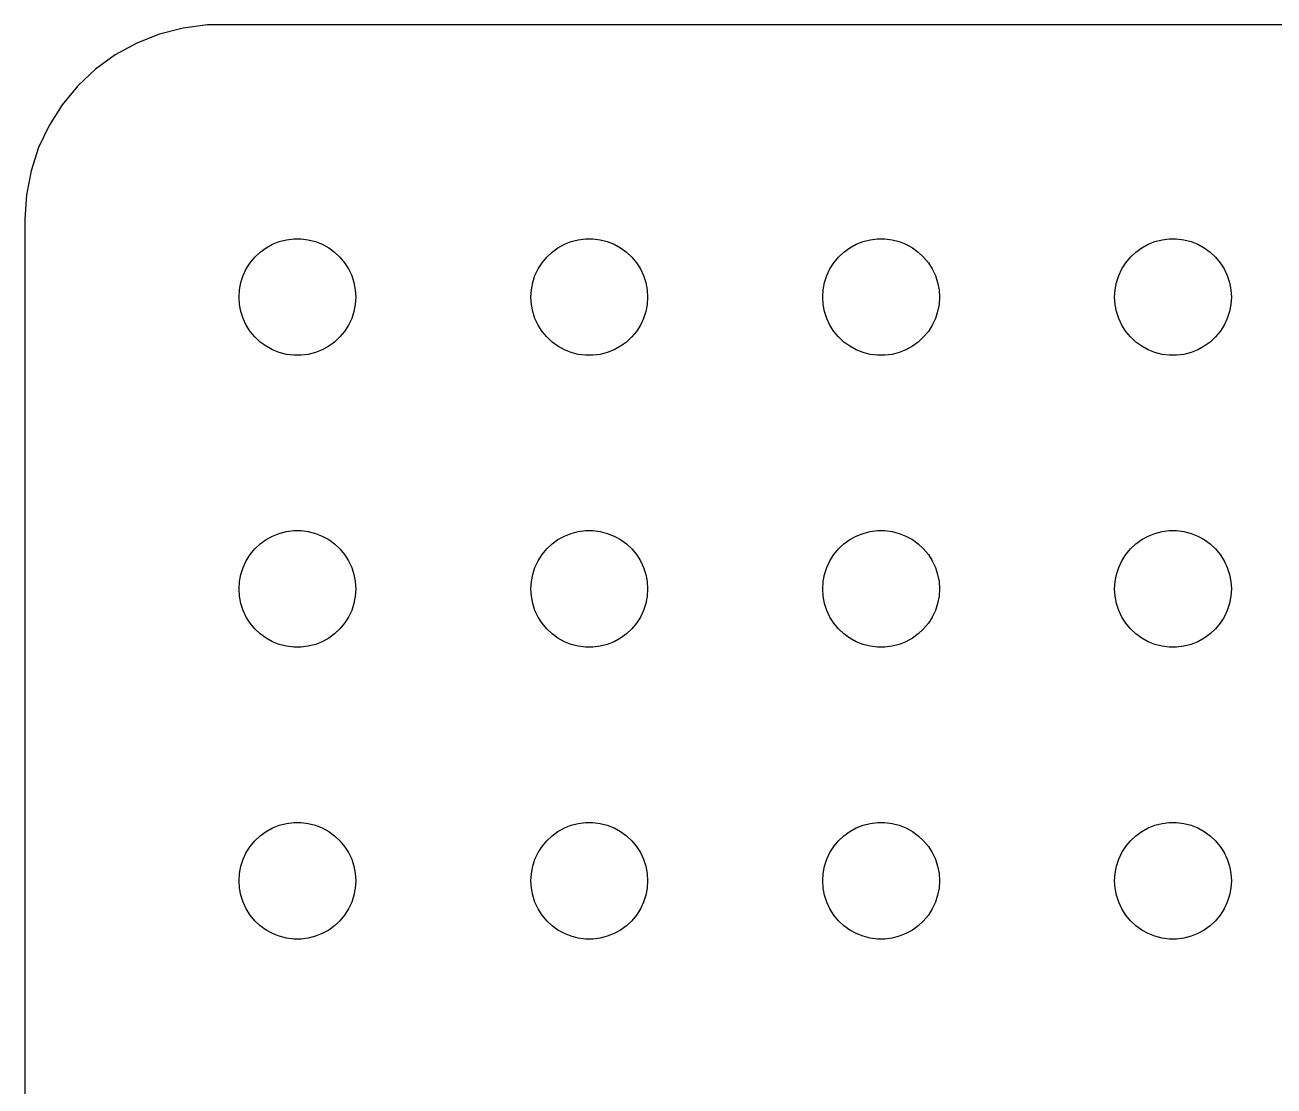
# Model space of a CAD drawing. Header units: metres. Extents: x -134 to 134, y 518 to 1078.
# Drawn here: x -134.5 to -102.4, y 708.73 to 735.99 of the extents above; entities that cross this region are included whole.
import ezdxf

# ---------------------------------------------------------------- set-up
doc = ezdxf.new("R2010")
doc.units = ezdxf.units.M

msp = doc.modelspace()

# ---------------------------------------------------------------- linework, layer by layer
for p, q in [((-129.814, 735.99), (-130.437, 735.911)), ((129.814, 735.99), (-129.814, 735.99)), ((-131.045, 735.755), (-131.629, 735.524)), ((-130.437, 735.911), (-131.045, 735.755)), ((-131.629, 735.524), (-132.179, 735.222)), ((-132.179, 735.222), (-132.687, 734.853)), ((-132.687, 734.853), (-133.145, 734.423)), ((-133.145, 734.423), (-133.545, 733.939)), ((-133.545, 733.939), (-133.882, 733.409)), ((-133.882, 733.409), (-134.149, 732.841)), ((-134.149, 732.841), (-134.343, 732.243)), ((-134.343, 732.243), (-134.461, 731.627)), ((-134.461, 731.627), (-134.5, 731)), ((-134.5, 731), (-134.5, 637)), ((-128.456, 730.156), (-128.304, 730.266)), ((-128.304, 730.266), (-128.139, 730.357)), ((-128.139, 730.357), (-127.964, 730.427)), ((-127.964, 730.427), (-127.781, 730.473)), ((-127.781, 730.473), (-127.594, 730.497)), ((-127.594, 730.497), (-127.406, 730.497)), ((-127.406, 730.497), (-127.219, 730.473)), ((-127.219, 730.473), (-127.036, 730.427)), ((-127.036, 730.427), (-126.861, 730.357)), ((-126.861, 730.357), (-126.696, 730.266)), ((-126.696, 730.266), (-126.544, 730.156)), ((-120.956, 730.156), (-120.804, 730.266)), ((-120.804, 730.266), (-120.639, 730.357)), ((-120.639, 730.357), (-120.464, 730.427)), ((-120.464, 730.427), (-120.281, 730.473)), ((-120.281, 730.473), (-120.094, 730.497)), ((-120.094, 730.497), (-119.906, 730.497)), ((-119.906, 730.497), (-119.719, 730.473)), ((-119.719, 730.473), (-119.536, 730.427)), ((-119.536, 730.427), (-119.361, 730.357)), ((-119.361, 730.357), (-119.196, 730.266)), ((-119.196, 730.266), (-119.044, 730.156)), ((-113.456, 730.156), (-113.304, 730.266)), ((-113.304, 730.266), (-113.139, 730.357)), ((-113.139, 730.357), (-112.964, 730.427)), ((-112.964, 730.427), (-112.781, 730.473)), ((-112.781, 730.473), (-112.594, 730.497)), ((-112.594, 730.497), (-112.406, 730.497)), ((-112.406, 730.497), (-112.219, 730.473)), ((-112.219, 730.473), (-112.036, 730.427)), ((-112.036, 730.427), (-111.861, 730.357)), ((-111.861, 730.357), (-111.696, 730.266)), ((-111.696, 730.266), (-111.544, 730.156)), ((-105.956, 730.156), (-105.804, 730.266)), ((-105.804, 730.266), (-105.639, 730.357)), ((-105.639, 730.357), (-105.464, 730.427)), ((-105.464, 730.427), (-105.281, 730.473)), ((-105.281, 730.473), (-105.094, 730.497)), ((-105.094, 730.497), (-104.906, 730.497)), ((-104.906, 730.497), (-104.719, 730.473)), ((-104.719, 730.473), (-104.536, 730.427)), ((-104.536, 730.427), (-104.361, 730.357)), ((-104.361, 730.357), (-104.196, 730.266)), ((-104.196, 730.266), (-104.044, 730.156)), ((-128.814, 729.723), (-128.714, 729.882)), ((-128.714, 729.882), (-128.593, 730.027)), ((-128.593, 730.027), (-128.456, 730.156)), ((-126.544, 730.156), (-126.407, 730.027)), ((-126.407, 730.027), (-126.286, 729.882)), ((-126.286, 729.882), (-126.186, 729.723)), ((-121.314, 729.723), (-121.214, 729.882)), ((-121.214, 729.882), (-121.093, 730.027)), ((-121.093, 730.027), (-120.956, 730.156)), ((-119.044, 730.156), (-118.907, 730.027)), ((-118.907, 730.027), (-118.786, 729.882)), ((-118.786, 729.882), (-118.686, 729.723)), ((-113.814, 729.723), (-113.714, 729.882)), ((-113.714, 729.882), (-113.593, 730.027)), ((-113.593, 730.027), (-113.456, 730.156)), ((-111.544, 730.156), (-111.407, 730.027)), ((-111.407, 730.027), (-111.286, 729.882)), ((-111.286, 729.882), (-111.186, 729.723)), ((-106.314, 729.723), (-106.214, 729.882)), ((-106.214, 729.882), (-106.093, 730.027)), ((-106.093, 730.027), (-105.956, 730.156)), ((-104.044, 730.156), (-103.907, 730.027)), ((-103.907, 730.027), (-103.786, 729.882)), ((-103.786, 729.882), (-103.686, 729.723)), ((-128.953, 729.373), (-128.895, 729.552)), ((-128.895, 729.552), (-128.814, 729.723)), ((-126.186, 729.723), (-126.105, 729.552)), ((-126.105, 729.552), (-126.047, 729.373)), ((-121.453, 729.373), (-121.395, 729.552)), ((-121.395, 729.552), (-121.314, 729.723)), ((-118.686, 729.723), (-118.605, 729.552)), ((-118.605, 729.552), (-118.547, 729.373)), ((-113.953, 729.373), (-113.895, 729.552)), ((-113.895, 729.552), (-113.814, 729.723)), ((-111.186, 729.723), (-111.105, 729.552)), ((-111.105, 729.552), (-111.047, 729.373)), ((-106.453, 729.373), (-106.395, 729.552)), ((-106.395, 729.552), (-106.314, 729.723)), ((-103.686, 729.723), (-103.605, 729.552)), ((-103.605, 729.552), (-103.547, 729.373)), ((-128.988, 729.188), (-128.953, 729.373)), ((-126.047, 729.373), (-126.012, 729.188)), ((-121.488, 729.188), (-121.453, 729.373)), ((-118.547, 729.373), (-118.512, 729.188)), ((-113.988, 729.188), (-113.953, 729.373)), ((-111.047, 729.373), (-111.012, 729.188)), ((-106.488, 729.188), (-106.453, 729.373)), ((-103.547, 729.373), (-103.512, 729.188)), ((-129, 729), (-128.988, 729.188)), ((-128.988, 728.812), (-129, 729)), ((-126.012, 729.188), (-126, 729)), ((-126, 729), (-126.012, 728.812)), ((-121.5, 729), (-121.488, 729.188)), ((-121.488, 728.812), (-121.5, 729)), ((-118.512, 729.188), (-118.5, 729)), ((-118.5, 729), (-118.512, 728.812)), ((-114, 729), (-113.988, 729.188)), ((-113.988, 728.812), (-114, 729)), ((-111.012, 729.188), (-111, 729)), ((-111, 729), (-111.012, 728.812)), ((-106.5, 729), (-106.488, 729.188)), ((-106.488, 728.812), (-106.5, 729)), ((-103.512, 729.188), (-103.5, 729)), ((-103.5, 729), (-103.512, 728.812)), ((-128.953, 728.627), (-128.988, 728.812)), ((-128.895, 728.448), (-128.953, 728.627)), ((-126.047, 728.627), (-126.105, 728.448)), ((-126.012, 728.812), (-126.047, 728.627)), ((-121.453, 728.627), (-121.488, 728.812)), ((-121.395, 728.448), (-121.453, 728.627)), ((-118.547, 728.627), (-118.605, 728.448)), ((-118.512, 728.812), (-118.547, 728.627)), ((-113.953, 728.627), (-113.988, 728.812)), ((-113.895, 728.448), (-113.953, 728.627)), ((-111.047, 728.627), (-111.105, 728.448)), ((-111.012, 728.812), (-111.047, 728.627)), ((-106.453, 728.627), (-106.488, 728.812)), ((-106.395, 728.448), (-106.453, 728.627)), ((-103.547, 728.627), (-103.605, 728.448)), ((-103.512, 728.812), (-103.547, 728.627)), ((-128.814, 728.277), (-128.895, 728.448)), ((-128.714, 728.118), (-128.814, 728.277)), ((-126.186, 728.277), (-126.286, 728.118)), ((-126.105, 728.448), (-126.186, 728.277)), ((-121.314, 728.277), (-121.395, 728.448)), ((-121.214, 728.118), (-121.314, 728.277)), ((-118.686, 728.277), (-118.786, 728.118)), ((-118.605, 728.448), (-118.686, 728.277)), ((-113.814, 728.277), (-113.895, 728.448)), ((-113.714, 728.118), (-113.814, 728.277)), ((-111.186, 728.277), (-111.286, 728.118)), ((-111.105, 728.448), (-111.186, 728.277)), ((-106.314, 728.277), (-106.395, 728.448)), ((-106.214, 728.118), (-106.314, 728.277)), ((-103.686, 728.277), (-103.786, 728.118)), ((-103.605, 728.448), (-103.686, 728.277)), ((-128.593, 727.973), (-128.714, 728.118)), ((-128.456, 727.844), (-128.593, 727.973)), ((-126.407, 727.973), (-126.544, 727.844)), ((-126.286, 728.118), (-126.407, 727.973)), ((-121.093, 727.973), (-121.214, 728.118)), ((-120.956, 727.844), (-121.093, 727.973)), ((-118.907, 727.973), (-119.044, 727.844)), ((-118.786, 728.118), (-118.907, 727.973)), ((-113.593, 727.973), (-113.714, 728.118)), ((-113.456, 727.844), (-113.593, 727.973)), ((-111.407, 727.973), (-111.544, 727.844)), ((-111.286, 728.118), (-111.407, 727.973)), ((-106.093, 727.973), (-106.214, 728.118)), ((-105.956, 727.844), (-106.093, 727.973)), ((-103.907, 727.973), (-104.044, 727.844)), ((-103.786, 728.118), (-103.907, 727.973)), ((-128.304, 727.734), (-128.456, 727.844)), ((-128.139, 727.643), (-128.304, 727.734)), ((-127.964, 727.573), (-128.139, 727.643)), ((-126.861, 727.643), (-127.036, 727.573)), ((-126.696, 727.734), (-126.861, 727.643)), ((-126.544, 727.844), (-126.696, 727.734)), ((-120.804, 727.734), (-120.956, 727.844)), ((-120.639, 727.643), (-120.804, 727.734)), ((-120.464, 727.573), (-120.639, 727.643)), ((-119.361, 727.643), (-119.536, 727.573)), ((-119.196, 727.734), (-119.361, 727.643)), ((-119.044, 727.844), (-119.196, 727.734)), ((-113.304, 727.734), (-113.456, 727.844)), ((-113.139, 727.643), (-113.304, 727.734)), ((-112.964, 727.573), (-113.139, 727.643)), ((-111.861, 727.643), (-112.036, 727.573)), ((-111.696, 727.734), (-111.861, 727.643)), ((-111.544, 727.844), (-111.696, 727.734)), ((-105.804, 727.734), (-105.956, 727.844)), ((-105.639, 727.643), (-105.804, 727.734)), ((-105.464, 727.573), (-105.639, 727.643)), ((-104.361, 727.643), (-104.536, 727.573)), ((-104.196, 727.734), (-104.361, 727.643)), ((-104.044, 727.844), (-104.196, 727.734)), ((-127.781, 727.527), (-127.964, 727.573)), ((-127.594, 727.503), (-127.781, 727.527)), ((-127.406, 727.503), (-127.594, 727.503)), ((-127.219, 727.527), (-127.406, 727.503)), ((-127.036, 727.573), (-127.219, 727.527)), ((-120.281, 727.527), (-120.464, 727.573)), ((-120.094, 727.503), (-120.281, 727.527)), ((-119.906, 727.503), (-120.094, 727.503)), ((-119.719, 727.527), (-119.906, 727.503)), ((-119.536, 727.573), (-119.719, 727.527)), ((-112.781, 727.527), (-112.964, 727.573)), ((-112.594, 727.503), (-112.781, 727.527)), ((-112.406, 727.503), (-112.594, 727.503)), ((-112.219, 727.527), (-112.406, 727.503)), ((-112.036, 727.573), (-112.219, 727.527)), ((-105.281, 727.527), (-105.464, 727.573)), ((-105.094, 727.503), (-105.281, 727.527)), ((-104.906, 727.503), (-105.094, 727.503)), ((-104.719, 727.527), (-104.906, 727.503)), ((-104.536, 727.573), (-104.719, 727.527)), ((-128.304, 722.766), (-128.139, 722.857)), ((-128.139, 722.857), (-127.964, 722.927)), ((-127.964, 722.927), (-127.781, 722.973)), ((-127.781, 722.973), (-127.594, 722.997)), ((-127.594, 722.997), (-127.406, 722.997)), ((-127.406, 722.997), (-127.219, 722.973)), ((-127.219, 722.973), (-127.036, 722.927)), ((-127.036, 722.927), (-126.861, 722.857)), ((-126.861, 722.857), (-126.696, 722.766)), ((-120.804, 722.766), (-120.639, 722.857)), ((-120.639, 722.857), (-120.464, 722.927)), ((-120.464, 722.927), (-120.281, 722.973)), ((-120.281, 722.973), (-120.094, 722.997)), ((-120.094, 722.997), (-119.906, 722.997)), ((-119.906, 722.997), (-119.719, 722.973)), ((-119.719, 722.973), (-119.536, 722.927)), ((-119.536, 722.927), (-119.361, 722.857)), ((-119.361, 722.857), (-119.196, 722.766)), ((-113.304, 722.766), (-113.139, 722.857)), ((-113.139, 722.857), (-112.964, 722.927)), ((-112.964, 722.927), (-112.781, 722.973)), ((-112.781, 722.973), (-112.594, 722.997)), ((-112.594, 722.997), (-112.406, 722.997)), ((-112.406, 722.997), (-112.219, 722.973)), ((-112.219, 722.973), (-112.036, 722.927)), ((-112.036, 722.927), (-111.861, 722.857)), ((-111.861, 722.857), (-111.696, 722.766)), ((-105.804, 722.766), (-105.639, 722.857)), ((-105.639, 722.857), (-105.464, 722.927)), ((-105.464, 722.927), (-105.281, 722.973)), ((-105.281, 722.973), (-105.094, 722.997)), ((-105.094, 722.997), (-104.906, 722.997)), ((-104.906, 722.997), (-104.719, 722.973)), ((-104.719, 722.973), (-104.536, 722.927)), ((-104.536, 722.927), (-104.361, 722.857)), ((-104.361, 722.857), (-104.196, 722.766)), ((-128.714, 722.382), (-128.593, 722.527)), ((-128.593, 722.527), (-128.456, 722.656)), ((-128.456, 722.656), (-128.304, 722.766)), ((-126.696, 722.766), (-126.544, 722.656)), ((-126.544, 722.656), (-126.407, 722.527)), ((-126.407, 722.527), (-126.286, 722.382)), ((-121.214, 722.382), (-121.093, 722.527)), ((-121.093, 722.527), (-120.956, 722.656)), ((-120.956, 722.656), (-120.804, 722.766)), ((-119.196, 722.766), (-119.044, 722.656)), ((-119.044, 722.656), (-118.907, 722.527)), ((-118.907, 722.527), (-118.786, 722.382)), ((-113.714, 722.382), (-113.593, 722.527)), ((-113.593, 722.527), (-113.456, 722.656)), ((-113.456, 722.656), (-113.304, 722.766)), ((-111.696, 722.766), (-111.544, 722.656)), ((-111.544, 722.656), (-111.407, 722.527)), ((-111.407, 722.527), (-111.286, 722.382)), ((-106.214, 722.382), (-106.093, 722.527)), ((-106.093, 722.527), (-105.956, 722.656)), ((-105.956, 722.656), (-105.804, 722.766)), ((-104.196, 722.766), (-104.044, 722.656)), ((-104.044, 722.656), (-103.907, 722.527)), ((-103.907, 722.527), (-103.786, 722.382)), ((-128.895, 722.052), (-128.814, 722.223)), ((-128.814, 722.223), (-128.714, 722.382)), ((-126.286, 722.382), (-126.186, 722.223)), ((-126.186, 722.223), (-126.105, 722.052)), ((-121.395, 722.052), (-121.314, 722.223)), ((-121.314, 722.223), (-121.214, 722.382)), ((-118.786, 722.382), (-118.686, 722.223)), ((-118.686, 722.223), (-118.605, 722.052)), ((-113.895, 722.052), (-113.814, 722.223)), ((-113.814, 722.223), (-113.714, 722.382)), ((-111.286, 722.382), (-111.186, 722.223)), ((-111.186, 722.223), (-111.105, 722.052)), ((-106.395, 722.052), (-106.314, 722.223)), ((-106.314, 722.223), (-106.214, 722.382)), ((-103.786, 722.382), (-103.686, 722.223)), ((-103.686, 722.223), (-103.605, 722.052)), ((-128.988, 721.688), (-128.953, 721.873)), ((-128.953, 721.873), (-128.895, 722.052)), ((-126.105, 722.052), (-126.047, 721.873)), ((-126.047, 721.873), (-126.012, 721.688)), ((-121.488, 721.688), (-121.453, 721.873)), ((-121.453, 721.873), (-121.395, 722.052)), ((-118.605, 722.052), (-118.547, 721.873)), ((-118.547, 721.873), (-118.512, 721.688)), ((-113.988, 721.688), (-113.953, 721.873)), ((-113.953, 721.873), (-113.895, 722.052)), ((-111.105, 722.052), (-111.047, 721.873)), ((-111.047, 721.873), (-111.012, 721.688)), ((-106.488, 721.688), (-106.453, 721.873)), ((-106.453, 721.873), (-106.395, 722.052)), ((-103.605, 722.052), (-103.547, 721.873)), ((-103.547, 721.873), (-103.512, 721.688)), ((-129, 721.5), (-128.988, 721.688)), ((-126.012, 721.688), (-126, 721.5)), ((-121.5, 721.5), (-121.488, 721.688)), ((-118.512, 721.688), (-118.5, 721.5)), ((-114, 721.5), (-113.988, 721.688)), ((-111.012, 721.688), (-111, 721.5)), ((-106.5, 721.5), (-106.488, 721.688)), ((-103.512, 721.688), (-103.5, 721.5)), ((-128.988, 721.312), (-129, 721.5)), ((-128.953, 721.127), (-128.988, 721.312)), ((-126.012, 721.312), (-126.047, 721.127)), ((-126, 721.5), (-126.012, 721.312)), ((-121.488, 721.312), (-121.5, 721.5)), ((-121.453, 721.127), (-121.488, 721.312)), ((-118.512, 721.312), (-118.547, 721.127)), ((-118.5, 721.5), (-118.512, 721.312)), ((-113.988, 721.312), (-114, 721.5)), ((-113.953, 721.127), (-113.988, 721.312)), ((-111.012, 721.312), (-111.047, 721.127)), ((-111, 721.5), (-111.012, 721.312)), ((-106.488, 721.312), (-106.5, 721.5)), ((-106.453, 721.127), (-106.488, 721.312)), ((-103.512, 721.312), (-103.547, 721.127)), ((-103.5, 721.5), (-103.512, 721.312)), ((-128.895, 720.948), (-128.953, 721.127)), ((-128.814, 720.777), (-128.895, 720.948)), ((-126.105, 720.948), (-126.186, 720.777)), ((-126.047, 721.127), (-126.105, 720.948)), ((-121.395, 720.948), (-121.453, 721.127)), ((-121.314, 720.777), (-121.395, 720.948)), ((-118.605, 720.948), (-118.686, 720.777)), ((-118.547, 721.127), (-118.605, 720.948)), ((-113.895, 720.948), (-113.953, 721.127)), ((-113.814, 720.777), (-113.895, 720.948)), ((-111.105, 720.948), (-111.186, 720.777)), ((-111.047, 721.127), (-111.105, 720.948)), ((-106.395, 720.948), (-106.453, 721.127)), ((-106.314, 720.777), (-106.395, 720.948)), ((-103.605, 720.948), (-103.686, 720.777)), ((-103.547, 721.127), (-103.605, 720.948)), ((-128.714, 720.618), (-128.814, 720.777)), ((-128.593, 720.473), (-128.714, 720.618)), ((-126.286, 720.618), (-126.407, 720.473)), ((-126.186, 720.777), (-126.286, 720.618)), ((-121.214, 720.618), (-121.314, 720.777)), ((-121.093, 720.473), (-121.214, 720.618)), ((-118.786, 720.618), (-118.907, 720.473)), ((-118.686, 720.777), (-118.786, 720.618)), ((-113.714, 720.618), (-113.814, 720.777)), ((-113.593, 720.473), (-113.714, 720.618)), ((-111.286, 720.618), (-111.407, 720.473)), ((-111.186, 720.777), (-111.286, 720.618)), ((-106.214, 720.618), (-106.314, 720.777)), ((-106.093, 720.473), (-106.214, 720.618)), ((-103.786, 720.618), (-103.907, 720.473)), ((-103.686, 720.777), (-103.786, 720.618)), ((-128.456, 720.344), (-128.593, 720.473)), ((-128.304, 720.234), (-128.456, 720.344)), ((-126.544, 720.344), (-126.696, 720.234)), ((-126.407, 720.473), (-126.544, 720.344)), ((-120.956, 720.344), (-121.093, 720.473)), ((-120.804, 720.234), (-120.956, 720.344)), ((-119.044, 720.344), (-119.196, 720.234)), ((-118.907, 720.473), (-119.044, 720.344)), ((-113.456, 720.344), (-113.593, 720.473)), ((-113.304, 720.234), (-113.456, 720.344)), ((-111.544, 720.344), (-111.696, 720.234)), ((-111.407, 720.473), (-111.544, 720.344)), ((-105.956, 720.344), (-106.093, 720.473)), ((-105.804, 720.234), (-105.956, 720.344)), ((-104.044, 720.344), (-104.196, 720.234)), ((-103.907, 720.473), (-104.044, 720.344)), ((-128.139, 720.143), (-128.304, 720.234)), ((-127.964, 720.073), (-128.139, 720.143)), ((-127.781, 720.027), (-127.964, 720.073)), ((-127.594, 720.003), (-127.781, 720.027)), ((-127.406, 720.003), (-127.594, 720.003)), ((-127.219, 720.027), (-127.406, 720.003)), ((-127.036, 720.073), (-127.219, 720.027)), ((-126.861, 720.143), (-127.036, 720.073)), ((-126.696, 720.234), (-126.861, 720.143)), ((-120.639, 720.143), (-120.804, 720.234)), ((-120.464, 720.073), (-120.639, 720.143)), ((-120.281, 720.027), (-120.464, 720.073)), ((-120.094, 720.003), (-120.281, 720.027)), ((-119.906, 720.003), (-120.094, 720.003)), ((-119.719, 720.027), (-119.906, 720.003)), ((-119.536, 720.073), (-119.719, 720.027)), ((-119.361, 720.143), (-119.536, 720.073)), ((-119.196, 720.234), (-119.361, 720.143)), ((-113.139, 720.143), (-113.304, 720.234)), ((-112.964, 720.073), (-113.139, 720.143)), ((-112.781, 720.027), (-112.964, 720.073)), ((-112.594, 720.003), (-112.781, 720.027)), ((-112.406, 720.003), (-112.594, 720.003)), ((-112.219, 720.027), (-112.406, 720.003)), ((-112.036, 720.073), (-112.219, 720.027)), ((-111.861, 720.143), (-112.036, 720.073)), ((-111.696, 720.234), (-111.861, 720.143)), ((-105.639, 720.143), (-105.804, 720.234)), ((-105.464, 720.073), (-105.639, 720.143)), ((-105.281, 720.027), (-105.464, 720.073)), ((-105.094, 720.003), (-105.281, 720.027)), ((-104.906, 720.003), (-105.094, 720.003)), ((-104.719, 720.027), (-104.906, 720.003)), ((-104.536, 720.073), (-104.719, 720.027)), ((-104.361, 720.143), (-104.536, 720.073)), ((-104.196, 720.234), (-104.361, 720.143)), ((-128.139, 715.357), (-127.964, 715.427)), ((-127.964, 715.427), (-127.781, 715.473)), ((-127.781, 715.473), (-127.594, 715.497)), ((-127.594, 715.497), (-127.406, 715.497)), ((-127.406, 715.497), (-127.219, 715.473)), ((-127.219, 715.473), (-127.036, 715.427)), ((-127.036, 715.427), (-126.861, 715.357)), ((-120.639, 715.357), (-120.464, 715.427)), ((-120.464, 715.427), (-120.281, 715.473)), ((-120.281, 715.473), (-120.094, 715.497)), ((-120.094, 715.497), (-119.906, 715.497)), ((-119.906, 715.497), (-119.719, 715.473)), ((-119.719, 715.473), (-119.536, 715.427)), ((-119.536, 715.427), (-119.361, 715.357)), ((-113.139, 715.357), (-112.964, 715.427)), ((-112.964, 715.427), (-112.781, 715.473)), ((-112.781, 715.473), (-112.594, 715.497)), ((-112.594, 715.497), (-112.406, 715.497)), ((-112.406, 715.497), (-112.219, 715.473)), ((-112.219, 715.473), (-112.036, 715.427)), ((-112.036, 715.427), (-111.861, 715.357)), ((-105.639, 715.357), (-105.464, 715.427)), ((-105.464, 715.427), (-105.281, 715.473)), ((-105.281, 715.473), (-105.094, 715.497)), ((-105.094, 715.497), (-104.906, 715.497)), ((-104.906, 715.497), (-104.719, 715.473)), ((-104.719, 715.473), (-104.536, 715.427)), ((-104.536, 715.427), (-104.361, 715.357)), ((-128.593, 715.027), (-128.456, 715.156)), ((-128.456, 715.156), (-128.304, 715.266)), ((-128.304, 715.266), (-128.139, 715.357)), ((-126.861, 715.357), (-126.696, 715.266)), ((-126.696, 715.266), (-126.544, 715.156)), ((-126.544, 715.156), (-126.407, 715.027)), ((-121.093, 715.027), (-120.956, 715.156)), ((-120.956, 715.156), (-120.804, 715.266)), ((-120.804, 715.266), (-120.639, 715.357)), ((-119.361, 715.357), (-119.196, 715.266)), ((-119.196, 715.266), (-119.044, 715.156)), ((-119.044, 715.156), (-118.907, 715.027)), ((-113.593, 715.027), (-113.456, 715.156)), ((-113.456, 715.156), (-113.304, 715.266)), ((-113.304, 715.266), (-113.139, 715.357)), ((-111.861, 715.357), (-111.696, 715.266)), ((-111.696, 715.266), (-111.544, 715.156)), ((-111.544, 715.156), (-111.407, 715.027)), ((-106.093, 715.027), (-105.956, 715.156)), ((-105.956, 715.156), (-105.804, 715.266)), ((-105.804, 715.266), (-105.639, 715.357)), ((-104.361, 715.357), (-104.196, 715.266)), ((-104.196, 715.266), (-104.044, 715.156)), ((-104.044, 715.156), (-103.907, 715.027)), ((-128.814, 714.723), (-128.714, 714.882)), ((-128.714, 714.882), (-128.593, 715.027)), ((-126.407, 715.027), (-126.286, 714.882)), ((-126.286, 714.882), (-126.186, 714.723)), ((-121.314, 714.723), (-121.214, 714.882)), ((-121.214, 714.882), (-121.093, 715.027)), ((-118.907, 715.027), (-118.786, 714.882)), ((-118.786, 714.882), (-118.686, 714.723)), ((-113.814, 714.723), (-113.714, 714.882)), ((-113.714, 714.882), (-113.593, 715.027)), ((-111.407, 715.027), (-111.286, 714.882)), ((-111.286, 714.882), (-111.186, 714.723)), ((-106.314, 714.723), (-106.214, 714.882)), ((-106.214, 714.882), (-106.093, 715.027)), ((-103.907, 715.027), (-103.786, 714.882)), ((-103.786, 714.882), (-103.686, 714.723)), ((-128.953, 714.373), (-128.895, 714.552)), ((-128.895, 714.552), (-128.814, 714.723)), ((-126.186, 714.723), (-126.105, 714.552)), ((-126.105, 714.552), (-126.047, 714.373)), ((-121.453, 714.373), (-121.395, 714.552)), ((-121.395, 714.552), (-121.314, 714.723)), ((-118.686, 714.723), (-118.605, 714.552)), ((-118.605, 714.552), (-118.547, 714.373)), ((-113.953, 714.373), (-113.895, 714.552)), ((-113.895, 714.552), (-113.814, 714.723)), ((-111.186, 714.723), (-111.105, 714.552)), ((-111.105, 714.552), (-111.047, 714.373)), ((-106.453, 714.373), (-106.395, 714.552)), ((-106.395, 714.552), (-106.314, 714.723)), ((-103.686, 714.723), (-103.605, 714.552)), ((-103.605, 714.552), (-103.547, 714.373)), ((-129, 714), (-128.988, 714.188)), ((-128.988, 714.188), (-128.953, 714.373)), ((-126.047, 714.373), (-126.012, 714.188)), ((-126.012, 714.188), (-126, 714)), ((-121.5, 714), (-121.488, 714.188)), ((-121.488, 714.188), (-121.453, 714.373)), ((-118.547, 714.373), (-118.512, 714.188)), ((-118.512, 714.188), (-118.5, 714)), ((-114, 714), (-113.988, 714.188)), ((-113.988, 714.188), (-113.953, 714.373)), ((-111.047, 714.373), (-111.012, 714.188)), ((-111.012, 714.188), (-111, 714)), ((-106.5, 714), (-106.488, 714.188)), ((-106.488, 714.188), (-106.453, 714.373)), ((-103.547, 714.373), (-103.512, 714.188)), ((-103.512, 714.188), (-103.5, 714)), ((-128.988, 713.812), (-129, 714)), ((-126, 714), (-126.012, 713.812)), ((-121.488, 713.812), (-121.5, 714)), ((-118.5, 714), (-118.512, 713.812)), ((-113.988, 713.812), (-114, 714)), ((-111, 714), (-111.012, 713.812)), ((-106.488, 713.812), (-106.5, 714)), ((-103.5, 714), (-103.512, 713.812)), ((-128.953, 713.627), (-128.988, 713.812)), ((-128.895, 713.448), (-128.953, 713.627)), ((-126.047, 713.627), (-126.105, 713.448)), ((-126.012, 713.812), (-126.047, 713.627)), ((-121.453, 713.627), (-121.488, 713.812)), ((-121.395, 713.448), (-121.453, 713.627)), ((-118.547, 713.627), (-118.605, 713.448)), ((-118.512, 713.812), (-118.547, 713.627)), ((-113.953, 713.627), (-113.988, 713.812)), ((-113.895, 713.448), (-113.953, 713.627)), ((-111.047, 713.627), (-111.105, 713.448)), ((-111.012, 713.812), (-111.047, 713.627)), ((-106.453, 713.627), (-106.488, 713.812)), ((-106.395, 713.448), (-106.453, 713.627)), ((-103.547, 713.627), (-103.605, 713.448)), ((-103.512, 713.812), (-103.547, 713.627)), ((-128.814, 713.277), (-128.895, 713.448)), ((-128.714, 713.118), (-128.814, 713.277)), ((-126.186, 713.277), (-126.286, 713.118)), ((-126.105, 713.448), (-126.186, 713.277)), ((-121.314, 713.277), (-121.395, 713.448)), ((-121.214, 713.118), (-121.314, 713.277)), ((-118.686, 713.277), (-118.786, 713.118)), ((-118.605, 713.448), (-118.686, 713.277)), ((-113.814, 713.277), (-113.895, 713.448)), ((-113.714, 713.118), (-113.814, 713.277)), ((-111.186, 713.277), (-111.286, 713.118)), ((-111.105, 713.448), (-111.186, 713.277)), ((-106.314, 713.277), (-106.395, 713.448)), ((-106.214, 713.118), (-106.314, 713.277)), ((-103.686, 713.277), (-103.786, 713.118)), ((-103.605, 713.448), (-103.686, 713.277)), ((-128.593, 712.973), (-128.714, 713.118)), ((-128.456, 712.844), (-128.593, 712.973)), ((-126.407, 712.973), (-126.544, 712.844)), ((-126.286, 713.118), (-126.407, 712.973)), ((-121.093, 712.973), (-121.214, 713.118)), ((-120.956, 712.844), (-121.093, 712.973)), ((-118.907, 712.973), (-119.044, 712.844)), ((-118.786, 713.118), (-118.907, 712.973)), ((-113.593, 712.973), (-113.714, 713.118)), ((-113.456, 712.844), (-113.593, 712.973)), ((-111.407, 712.973), (-111.544, 712.844)), ((-111.286, 713.118), (-111.407, 712.973)), ((-106.093, 712.973), (-106.214, 713.118)), ((-105.956, 712.844), (-106.093, 712.973)), ((-103.907, 712.973), (-104.044, 712.844)), ((-103.786, 713.118), (-103.907, 712.973)), ((-128.304, 712.734), (-128.456, 712.844)), ((-128.139, 712.643), (-128.304, 712.734)), ((-127.964, 712.573), (-128.139, 712.643)), ((-127.781, 712.527), (-127.964, 712.573)), ((-127.036, 712.573), (-127.219, 712.527)), ((-126.861, 712.643), (-127.036, 712.573)), ((-126.696, 712.734), (-126.861, 712.643)), ((-126.544, 712.844), (-126.696, 712.734)), ((-120.804, 712.734), (-120.956, 712.844)), ((-120.639, 712.643), (-120.804, 712.734)), ((-120.464, 712.573), (-120.639, 712.643)), ((-120.281, 712.527), (-120.464, 712.573)), ((-119.536, 712.573), (-119.719, 712.527)), ((-119.361, 712.643), (-119.536, 712.573)), ((-119.196, 712.734), (-119.361, 712.643)), ((-119.044, 712.844), (-119.196, 712.734)), ((-113.304, 712.734), (-113.456, 712.844)), ((-113.139, 712.643), (-113.304, 712.734)), ((-112.964, 712.573), (-113.139, 712.643)), ((-112.781, 712.527), (-112.964, 712.573)), ((-112.036, 712.573), (-112.219, 712.527)), ((-111.861, 712.643), (-112.036, 712.573)), ((-111.696, 712.734), (-111.861, 712.643)), ((-111.544, 712.844), (-111.696, 712.734)), ((-105.804, 712.734), (-105.956, 712.844)), ((-105.639, 712.643), (-105.804, 712.734)), ((-105.464, 712.573), (-105.639, 712.643)), ((-105.281, 712.527), (-105.464, 712.573)), ((-104.536, 712.573), (-104.719, 712.527)), ((-104.361, 712.643), (-104.536, 712.573)), ((-104.196, 712.734), (-104.361, 712.643)), ((-104.044, 712.844), (-104.196, 712.734)), ((-127.594, 712.503), (-127.781, 712.527)), ((-127.406, 712.503), (-127.594, 712.503)), ((-127.219, 712.527), (-127.406, 712.503)), ((-120.094, 712.503), (-120.281, 712.527)), ((-119.906, 712.503), (-120.094, 712.503)), ((-119.719, 712.527), (-119.906, 712.503)), ((-112.594, 712.503), (-112.781, 712.527)), ((-112.406, 712.503), (-112.594, 712.503)), ((-112.219, 712.527), (-112.406, 712.503)), ((-105.094, 712.503), (-105.281, 712.527)), ((-104.906, 712.503), (-105.094, 712.503)), ((-104.719, 712.527), (-104.906, 712.503))]:
    msp.add_line(p, q)

doc.saveas('drawing.dxf')
